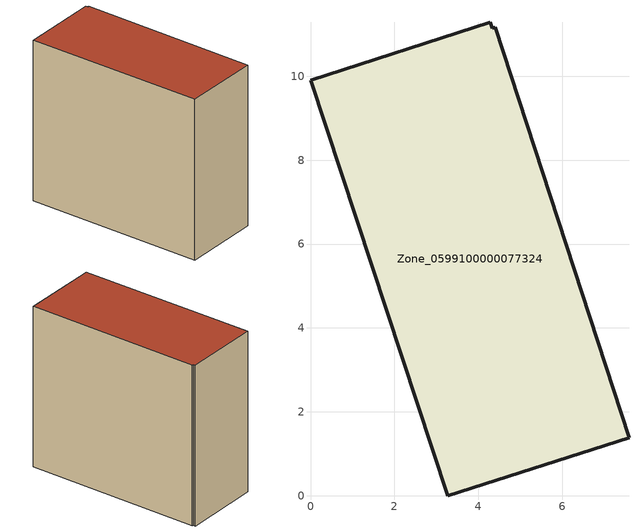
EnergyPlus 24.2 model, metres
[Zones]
Zone_0599100000077324
 floor ground (C_G): 4.41,11.17 7.59,1.39 3.27,0 0,9.9 4.28,11.29 4.33,11.14 z0
 wall outside (C_F): 3.27,0 7.59,1.39 4.41,11.17 4.33,11.14 4.28,11.29 0,9.9 3.27,0 z0:9.53
 roof outside (C_R): 7.59,1.39 4.41,11.17 4.33,11.14 4.28,11.29 0,9.9 3.27,0 z9.53
[BUILDING]
Pand.0599100000077324: North Axis=0; Terrain=City; Loads Convergence Tolerance Value=0.04; Temperature Convergence Tolerance Value=0.4; Solar Distribution=FullExterior; Maximum Number of Warmup Days=25; Minimum Number of Warmup Days=1
[Site:Location]
Rotterdam.The.Hague.AP_ZH_NLD Design_Conditions: Latitude=51.96; Longitude=4.45; Time Zone=1; Elevation=-4.5
[SITE:GROUNDTEMPERATURE:BUILDINGSURFACE]
18, 18, 18, 18, 18, 18, 18, 18, 18, 18, 18, 18
[MATERIAL] Thermal Absorptance=0.9; Solar Absorptance=0.7; Visible Absorptance=0.7
Name | Roughness | Thickness | Conductivity | Density | Specific Heat
G.TI.1992-2005 | MediumSmooth | 0.15 | 0.06 | 540 | 1210
F.TI.1992-2005 | Rough | 0.3 | 0.12 | 1920 | 840
R.TI.1992-2005 | MediumRough | 0.2 | 0.08 | 1500 | 1000
[CONSTRUCTION]
C_G: G.TI.1992-2005
C_F: F.TI.1992-2005
C_R: R.TI.1992-2005
[ZONE]
Zone_0599100000077324: Type=1; Multiplier=1; Ceiling Height=Autocalculate; Volume=Autocalculate; Floor Area=autocalculate; Part of Total Floor Area=Yes
[ZONEINFILTRATION:DESIGNFLOWRATE]
Infil_Zone_0599100000077324: Zone or ZoneList or Space or SpaceList=Zone_0599100000077324; Schedule=AlwaysOn; Design Flow Rate Calculation Method=Flow/Area; Flow Rate per Floor Area=0.0015; Constant Term Coefficient=1; Temperature Term Coefficient=0; Velocity Term Coefficient=0; Velocity Squared Term Coefficient=0
[HVACTEMPLATE:ZONE:IDEALLOADSAIRSYSTEM]
Zone_0599100000077324: Maximum Heating Supply Air Temperature=50; Minimum Cooling Supply Air Temperature=13; Maximum Heating Supply Air Humidity Ratio=0.0156; Minimum Cooling Supply Air Humidity Ratio=0.0077; Heating Limit=NoLimit; Cooling Limit=NoLimit; Dehumidification Control Type=ConstantSensibleHeatRatio; Cooling Sensible Heat Ratio=0.7; Dehumidification Setpoint=60; Humidification Control Type=None; Humidification Setpoint=30; Outdoor Air Method=None; Outdoor Air Flow Rate per Person=0.00944; Outdoor Air Flow Rate per Zone Floor Area=0; Outdoor Air Flow Rate per Zone=0; Demand Controlled Ventilation Type=None; Outdoor Air Economizer Type=NoEconomizer; Heat Recovery Type=None; Sensible Heat Recovery Effectiveness=0.7; Latent Heat Recovery Effectiveness=0.65
[ZONECONTROL:THERMOSTAT]
ThermostatControl_Zone_0599100000077324: Zone or ZoneList=Zone_0599100000077324; Control Type Schedule=DualSetpointControlType; Control 1=Thermostat_Zone_0599100000077324; Temperature Difference Between Cutout And Setpoint=0
[THERMOSTATSETPOINT:DUALSETPOINT]
Thermostat_Zone_0599100000077324: Heating Setpoint Temperature Schedule=HeatingSetpoint_Zone_0599100000077324; Cooling Setpoint Temperature Schedule=CoolingSetpoint_Zone_0599100000077324
[SCHEDULE:COMPACT]
HeatingSetpoint_Zone_0599100000077324: Through: 12/31, For: AllDays, Until: 24:00, 21
CoolingSetpoint_Zone_0599100000077324: Through: 12/31, For: AllDays, Until: 24:00, 24
DualSetpointControlType: Through: 12/31, For: AllDays, Until: 24:00, 4
AlwaysOn: Through: 12/31, For: AllDays, Until: 24:00, 1
